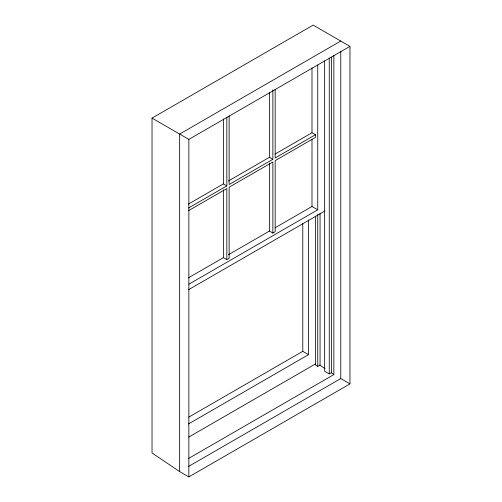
<?xml version="1.0" encoding="UTF-8"?>
<svg xmlns="http://www.w3.org/2000/svg" width="502" height="502" viewBox="0 0 502 502"><rect width="100%" height="100%" fill="white"/><g stroke="black" fill="none" stroke-linecap="round" stroke-linejoin="round"><path stroke-width="0.75" d="M152.031 118.114L313.141 25.1L349.969 46.36L349.969 383.886L188.859 476.9L179.653 471.585L152.031 452.98L152.031 118.114L188.859 139.38L349.969 46.36M340.764 41.045L179.653 134.065L179.653 471.585M188.476 204.05L223.384 183.895L226.835 185.884L226.835 117.142M228.372 181.015L269.411 157.321L272.862 159.31L272.862 89.845M275.071 154.051L311.993 132.735L315.444 134.731L315.444 137.385L275.165 160.64L275.165 231.736L272.862 233.06L269.411 231.071L228.372 254.765M188.57 207.979L226.835 185.884M272.862 159.31L229.132 184.56L229.132 115.874M315.444 134.731L275.165 157.986L275.165 89.237M188.57 210.639L226.835 188.545L226.835 259.634L229.132 258.31L229.132 187.215L272.862 161.97L272.862 233.06M188.476 277.801L223.384 257.645L226.835 259.634M275.071 227.801L311.993 206.485L317.747 209.805L317.747 64.965M188.859 284.22L317.747 209.805M188.476 289.754L324.913 210.984M188.821 417.124L302.788 351.325L308.542 354.65L308.542 219.983M188.47 423.97L308.542 354.65M188.771 437.085L315.708 363.799M315.444 216.167L315.444 365.061L317.747 366.385L320.05 365.061L320.05 213.262M324.65 60.842L324.65 371.26L329.256 373.915L331.558 372.591M188.589 458.451L333.855 374.58L333.855 55.358M188.451 466.502L340.764 378.571L349.969 383.886M319.586 364.973L325.114 368.688M333.855 374.58L331.558 373.03L331.558 57.153M340.764 51.229L340.764 378.571M329.256 58.012L329.256 373.915M317.747 214.367L317.747 366.385M311.993 67.895L311.993 132.735M311.993 139.299L311.993 206.485M302.788 223.71L302.788 351.325M269.411 92.531L269.411 157.321M269.411 163.1L269.411 231.071M223.384 119.049L223.384 183.895M223.384 189.674L223.384 257.645M188.859 139.38L188.859 476.9"/></g></svg>
